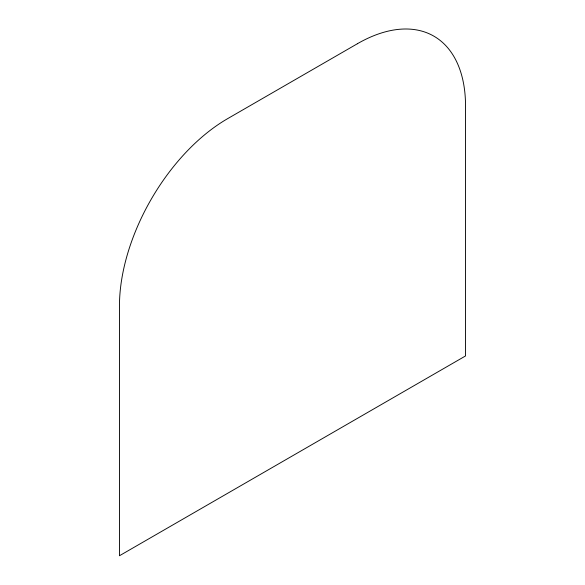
<?xml version="1.0" encoding="UTF-8"?>
<svg xmlns="http://www.w3.org/2000/svg" width="585" height="585" viewBox="0 0 585 585"><rect width="100%" height="100%" fill="white"/><g stroke="black" fill="none" stroke-linecap="round" stroke-linejoin="round"><path stroke-width="0.88" d="M357.391 43.736L227.609 118.667A152.948 88.306 -60 0 0 119.457 305.984L119.457 555.75L465.543 355.943L465.543 106.177A152.948 88.306 -60 0 0 357.391 43.736"/></g></svg>
